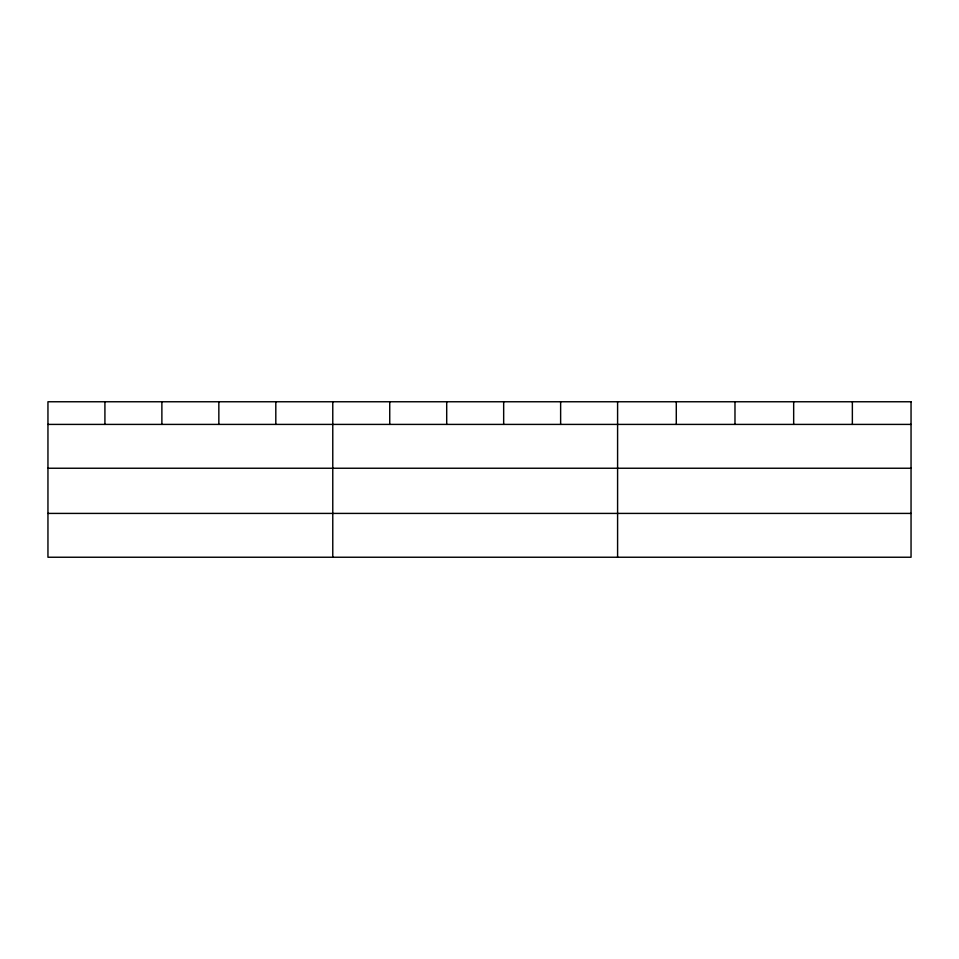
<?xml version="1.0" encoding="UTF-8"?>
<svg xmlns="http://www.w3.org/2000/svg" width="959" height="959" viewBox="0 0 959 959"><rect width="100%" height="100%" fill="white"/><g stroke="black" fill="none" stroke-linecap="round" stroke-linejoin="round"><path stroke-width="1.44" d="M47.95 424.405L911.05 424.405M47.95 468.244L911.05 468.244M47.95 513.413L911.05 513.413M852.359 401.761L852.359 424.405M793.668 401.761L793.668 424.405M734.978 401.761L734.978 424.405M676.287 401.761L676.287 424.405M617.596 401.761L617.596 557.239M560.631 401.761L560.631 424.405M503.667 401.761L503.667 424.405M446.702 401.761L446.702 424.405M389.738 401.761L389.738 424.405M332.773 401.761L332.773 557.239M275.808 401.761L275.808 424.405M218.844 401.761L218.844 424.405M161.879 401.761L161.879 424.405M104.915 401.761L104.915 424.405M911.05 401.761L47.95 401.761L47.95 557.239L911.05 557.239L911.05 401.761"/></g></svg>
